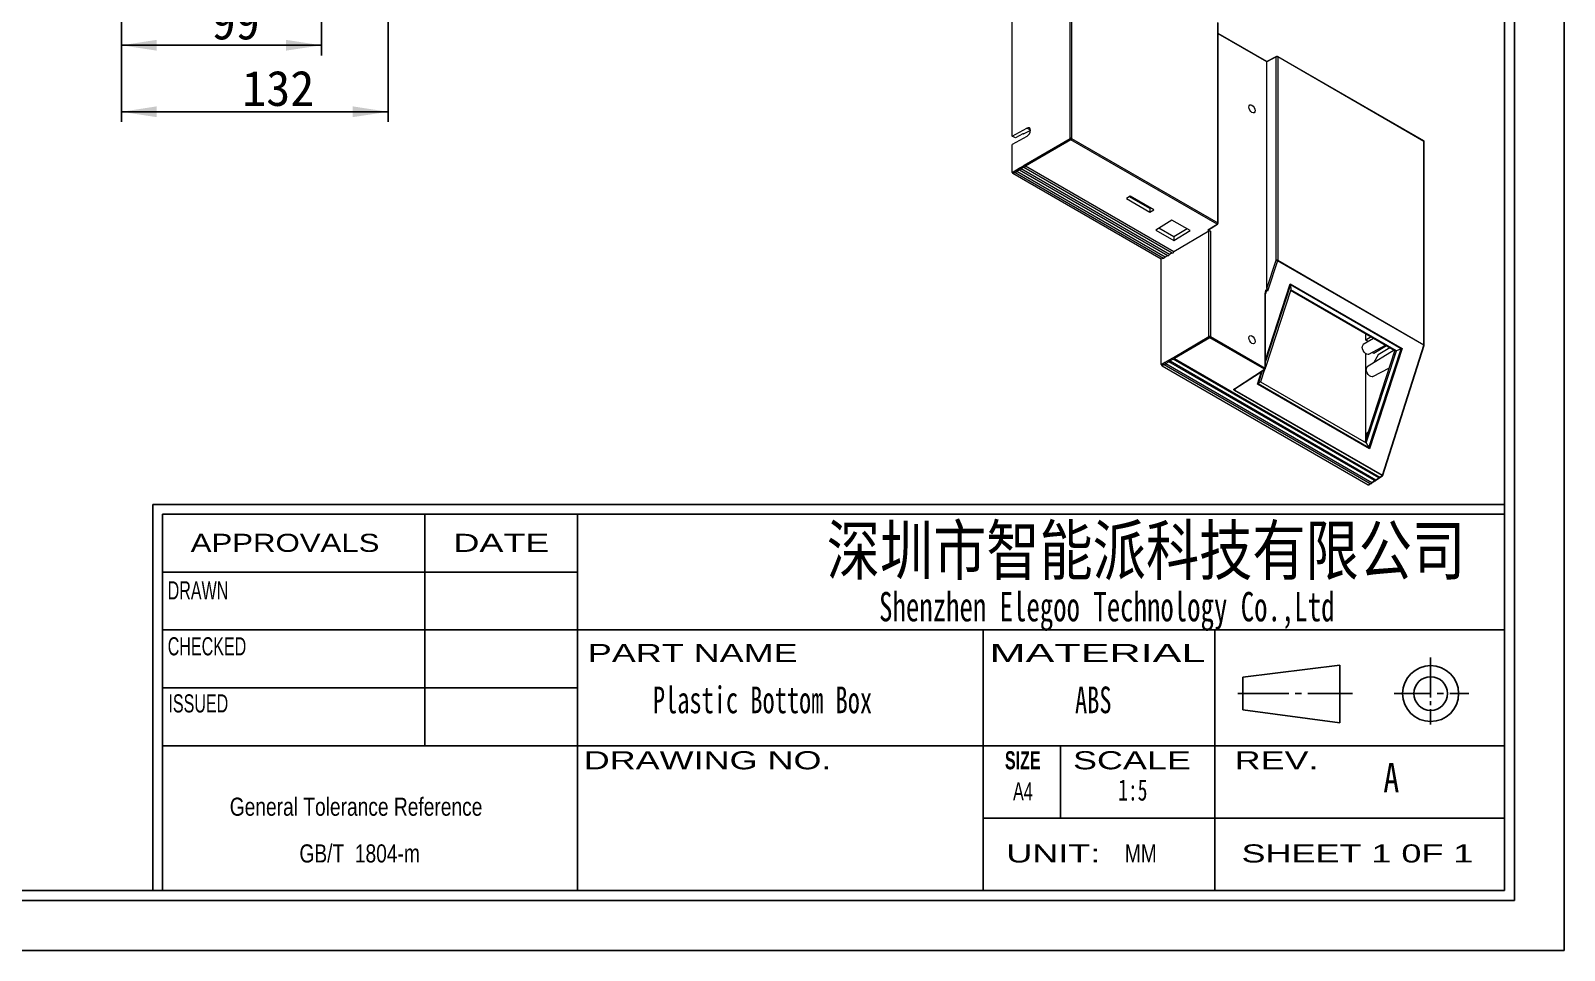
# Model space of a CAD drawing. Header units: millimetres. Extents: x 2 to 295, y 1 to 209.
# Drawn here: x 143.2 to 295.1, y 1.3 to 92.4 of the extents above; entities that cross this region are included whole.
import ezdxf

# ---------------------------------------------------------------- set-up
doc = ezdxf.new("R2010")
doc.units = ezdxf.units.MM
doc.layers.add('DIM', color=5, linetype='Continuous')
doc.layers.add('SLD-0', color=179, linetype='Continuous')
doc.styles.add('SLDTEXTSTYLE0', font='SIMSUN.TTC', dxfattribs={"width": 0.67})
doc.styles.add('SLDTEXTSTYLE1', font='SIMSUN.TTC', dxfattribs={"width": 0.67})
doc.styles.add('SLDTEXTSTYLE10', font='ARIAL.TTF', dxfattribs={"width": 1.7064})
doc.styles.add('SLDTEXTSTYLE11', font='SIMSUN.TTC', dxfattribs={"width": 0.8, "bigfont": 'bigfont'})
doc.styles.add('SLDTEXTSTYLE12', font='SIMSUN.TTC', dxfattribs={"width": 0.8})
doc.styles.add('SLDTEXTSTYLE13', font='SIMKAI.TTF', dxfattribs={"width": 0.67})
doc.styles.add('SLDTEXTSTYLE14', font='SIMSUN.TTC')
doc.styles.add('SLDTEXTSTYLE3', font='ARIAL.TTF', dxfattribs={"width": 0.63516})
doc.styles.add('SLDTEXTSTYLE6', font='ARIALBD.TTF', dxfattribs={"width": 0.63516})
doc.styles.add('SLDTEXTSTYLE7', font='ARIAL.TTF', dxfattribs={"width": 1.422})
doc.styles.add('SLDTEXTSTYLE8', font='ARIAL.TTF', dxfattribs={"width": 0.7584})
doc.styles.add('SLDTEXTSTYLE9', font='ARIAL.TTF', dxfattribs={"width": 1.2324})
doc.dimstyles.new('SLDDIMSTYLE0', dxfattribs={"dimtxt": 3.5, "dimasz": 3.5, "dimexe": 0, "dimexo": 0.0625, "dimgap": 0.875, "dimtad": 2, "dimlfac": 5, "dimrnd": 1e-09, "dimzin": 12, "dimdsep": 46, "dimtxsty": 'SLDTEXTSTYLE0', "dimsah": 1, "dimcen": 0.09, "dimadec": 0, "dimazin": 3, "dimtfac": 1, "dimtofl": 0, "dimtmove": 0, "dimatfit": 3, "dimfxl": 0, "dimfrac": 2, "dimtolj": 1, "dimtzin": 12, "dimarcsym": 0})

# ---------------------------------------------------------------- blocks, each defined once
blk = doc.blocks.new('SW_NOTE_1')
at = {"layer": 'SLD-0', "color": 0, "char_height": 1.7927, "attachment_point": 2, "style": 'SLDTEXTSTYLE8'}
for s, insert in [('General Tolerance Reference ', (13.02, 2.31)), (' GB/T  1804-m', (13.11, -2.32))]:
    blk.add_mtext(s, dxfattribs=dict(at, insert=insert))
blk = doc.blocks.new('_D_17')
at = {"layer": 'DIM'}
for p, q in [((152.22, 97.67), (152.22, 89.96)), ((172.02, 97.67), (172.02, 89.96)), ((152.22, 90.96), (172.02, 90.96))]:
    blk.add_line(p, q, dxfattribs=at)
for points in [[(152.22, 90.96), (155.72, 90.43), (155.72, 91.5)], [(172.02, 90.96), (168.52, 91.5), (168.52, 90.43)]]:
    blk.add_solid(points, dxfattribs=at)
at = {"layer": 'DIM', "insert": (161.16, 95.04), "char_height": 3.5, "attachment_point": 1, "style": 'SLDTEXTSTYLE14'}
blk.add_mtext('99', dxfattribs=at)
blk = doc.blocks.new('_D_27')
at = {"layer": 'DIM'}
for p, q in [((152.22, 94.67), (152.22, 83.37)), ((178.62, 94.67), (178.62, 83.37)), ((178.62, 84.37), (152.22, 84.37))]:
    blk.add_line(p, q, dxfattribs=at)
for points in [[(152.22, 84.37), (155.72, 83.84), (155.72, 84.91)], [(178.62, 84.37), (175.12, 84.91), (175.12, 83.84)]]:
    blk.add_solid(points, dxfattribs=at)
at = {"layer": 'DIM', "insert": (164.18, 88.45), "char_height": 3.5, "attachment_point": 1, "style": 'SLDTEXTSTYLE14'}
blk.add_mtext('132', dxfattribs=at)

msp = doc.modelspace()

# ---------------------------------------------------------------- linework, layer by layer
at = {"color": 7, "linetype": 'Continuous', "lineweight": 15}
for p, q in [((246.1676, 81.7318), (246.1676, 101.5878)), ((246.3071, 101.5867), (246.3071, 81.7308)), ((240.4333, 81.9721), (240.4333, 95.0083)), ((260.7856, 73.3725), (260.7856, 93.2285)), ((260.8149, 73.3317), (260.8149, 93.1877)), ((265.6377, 89.3482), (260.8149, 92.1324)), ((266.5821, 89.8027), (265.6369, 89.3128)), ((266.605, 89.8496), (265.6377, 89.3482)), ((266.5821, 69.6579), (266.5821, 89.8027)), ((281.1795, 81.4892), (266.701, 89.8475)), ((266.7217, 89.8017), (266.7217, 69.6568)), ((281.2002, 81.4434), (266.7217, 89.8017)), ((265.6369, 66.8591), (265.6369, 89.3128)), ((240.4333, 81.9721), (241.8845, 82.7529)), ((241.4991, 82.1985), (240.7444, 81.7925)), ((241.5407, 82.1745), (241.4991, 82.1985)), ((241.5407, 82.1745), (241.5988, 82.1733)), ((242.2469, 82.522), (241.5988, 82.1733)), ((240.7444, 81.7925), (240.4333, 81.9721)), ((241.8845, 81.9364), (240.4333, 81.1271)), ((240.4333, 78.3651), (240.4333, 81.1271)), ((241.6324, 79.0691), (246.1676, 81.7318)), ((246.2389, 81.6098), (241.7486, 78.9734)), ((260.7174, 73.2515), (246.2389, 81.6098)), ((246.3071, 81.7308), (260.7856, 73.3725)), ((281.2002, 61.2986), (281.2002, 81.4434)), ((281.2295, 61.2578), (281.2295, 81.4026)), ((241.1971, 78.8135), (241.5599, 79.0266)), ((256.4423, 70.4909), (241.7486, 78.9734)), ((240.4333, 78.3651), (240.6892, 78.5153)), ((240.7157, 78.367), (240.504, 78.2427)), ((255.1977, 69.7602), (240.504, 78.2427)), ((240.7186, 78.3652), (255.411, 69.8835)), ((240.7617, 78.5579), (241.1245, 78.7709)), ((241.151, 78.6226), (240.8778, 78.4622)), ((255.5715, 69.9797), (240.8778, 78.4622)), ((241.154, 78.6208), (255.8463, 70.1391)), ((241.5864, 78.8782), (241.3132, 78.7178)), ((256.0069, 70.2353), (241.3132, 78.7178)), ((241.5894, 78.8764), (256.2817, 70.3947)), ((252.1218, 75.997), (251.7541, 75.7699)), ((254.0734, 74.7903), (252.0547, 75.9556)), ((254.4411, 74.6581), (252.1218, 75.997)), ((251.7541, 75.7699), (254.0734, 74.431)), ((254.1404, 74.8317), (254.0734, 74.7903)), ((254.0734, 74.7903), (254.0734, 74.431)), ((254.0734, 74.431), (254.4411, 74.6581)), ((256.2513, 73.6469), (254.6532, 72.6599)), ((258.0473, 72.6101), (256.2513, 73.6469)), ((259.8198, 72.6683), (260.7174, 73.2515)), ((259.8713, 72.6643), (260.7694, 73.2478)), ((254.6532, 72.6599), (256.4492, 71.6231)), ((256.4492, 71.9824), (254.9539, 72.8456)), ((259.9161, 72.5305), (256.4423, 70.4909)), ((257.7466, 72.7837), (256.4492, 71.9824)), ((256.4492, 71.6231), (258.0473, 72.6101)), ((256.4492, 71.9824), (256.4492, 71.6231)), ((259.8198, 72.6683), (260.0557, 72.5322)), ((259.9161, 62.1056), (259.9161, 72.5305)), ((260.0557, 72.5322), (260.0557, 62.1046)), ((255.4093, 69.8844), (255.1977, 69.7602)), ((255.8447, 70.14), (255.5715, 69.9797)), ((256.2801, 70.3957), (256.0069, 70.2353)), ((255.1977, 59.3353), (255.1977, 69.7602)), ((265.6369, 66.8591), (266.5821, 69.6579)), ((266.7151, 69.6185), (265.6992, 66.6105)), ((281.1936, 61.2603), (266.7151, 69.6185)), ((266.7217, 69.6568), (281.2002, 61.2986)), ((267.9662, 67.3404), (279.0639, 60.9339)), ((267.9892, 67.2218), (268.0206, 66.7448)), ((278.9603, 60.8883), (267.9892, 67.2218)), ((265.4718, 58.9779), (265.4718, 66.4067)), ((268.0206, 66.7448), (265.501, 59.0508)), ((265.501, 66.3659), (265.5223, 66.5419)), ((265.501, 58.9371), (265.501, 66.3659)), ((265.6992, 66.6105), (265.6032, 66.6659)), ((265.6099, 66.7042), (265.6763, 66.6659)), ((278.332, 60.6974), (267.9945, 66.6651)), ((278.4858, 60.7034), (268.0206, 66.7448)), ((275.4492, 61.7579), (275.4492, 62.3616)), ((256.3914, 60.0362), (259.9161, 62.1056)), ((259.9874, 61.9836), (256.4894, 59.9298)), ((265.4035, 58.8569), (259.9874, 61.9836)), ((260.0557, 62.1046), (265.4718, 58.9779)), ((276.2029, 61.9265), (275.1975, 61.3023)), ((275.9629, 62.0651), (275.4492, 61.7579)), ((275.699, 61.6137), (275.4492, 61.7579)), ((275.7473, 60.3498), (277.4009, 61.2349)), ((275.7582, 51.1098), (278.9603, 60.8883)), ((279.0639, 60.9339), (275.8082, 50.9922)), ((277.4959, 61.1801), (276.248, 60.4338)), ((277.8428, 60.9798), (276.6796, 60.2847)), ((277.0984, 48.3551), (281.1936, 61.2603)), ((277.1341, 48.3364), (281.2248, 61.2275)), ((278.9603, 60.8883), (278.4858, 60.7034)), ((255.1977, 59.3353), (255.4536, 59.4856)), ((255.4801, 59.3372), (255.2683, 59.2129)), ((255.483, 59.3354), (275.8907, 47.5543)), ((255.5261, 59.5281), (255.8907, 59.7422)), ((255.9261, 59.5991), (255.6422, 59.4324)), ((255.6422, 59.4324), (276.0444, 47.6544)), ((276.3127, 47.8302), (255.9273, 59.5984)), ((255.9604, 59.7831), (256.3312, 60.0008)), ((256.3758, 59.8631), (256.0676, 59.6821)), ((256.0676, 59.6821), (276.4481, 47.9167)), ((276.7396, 48.1073), (256.3767, 59.8625)), ((256.4894, 59.9298), (276.8484, 48.1768)), ((275.3697, 51.6516), (278.332, 60.6974)), ((275.4492, 51.8943), (275.4492, 60.3974)), ((275.4974, 51.5779), (278.4858, 60.7034)), ((278.253, 60.743), (275.5934, 59.0918)), ((276.248, 60.4338), (276.0827, 60.5293)), ((276.6796, 60.2847), (276.2553, 59.5412)), ((276.2553, 59.5028), (276.2553, 59.5412)), ((278.2943, 60.7192), (278.1812, 60.237)), ((278.332, 60.6974), (278.4858, 60.7034)), ((255.2683, 59.2129), (275.6897, 47.4239)), ((262.4339, 56.9274), (265.4035, 58.8569)), ((262.4761, 56.9174), (265.4555, 58.8532)), ((265.4312, 58.8374), (265.0323, 57.6193)), ((276.1433, 58.1394), (277.7815, 59.0163)), ((277.0728, 48.3226), (262.4475, 56.7656)), ((262.4721, 56.7987), (277.0974, 48.3556)), ((275.8082, 50.9922), (264.7106, 57.3987)), ((265.0323, 57.6193), (264.787, 57.4433)), ((264.787, 57.4433), (275.7582, 51.1098)), ((265.0323, 57.6193), (275.4974, 51.5779)), ((275.6859, 52.6169), (275.5934, 52.5595)), ((275.4974, 51.5779), (275.7582, 51.1098)), ((275.7411, 47.4199), (275.929, 47.5419)), ((276.0444, 47.6544), (276.3139, 47.8295)), ((276.0857, 47.6437), (276.3571, 47.8201)), ((276.4481, 47.9167), (276.7406, 48.1067)), ((276.4912, 47.9073), (276.789, 48.1007)), ((276.8484, 48.1768), (277.0728, 48.3226)), ((276.8936, 48.1687), (277.1168, 48.3137))]:
    msp.add_line(p, q, dxfattribs=at)
at = {"color": 8, "linetype": 'Continuous', "lineweight": 15}
for p, q in [((265.637, 89.3148), (260.8149, 92.0985)), ((242.2473, 82.5435), (241.8845, 82.7529)), ((265.501, 59.8126), (267.9662, 67.3404)), ((267.9892, 67.2218), (265.501, 59.6237)), ((265.6032, 66.6659), (265.501, 66.3438)), ((264.7106, 57.3987), (265.1143, 58.6315)), ((265.1928, 58.6826), (264.787, 57.4433)), ((262.5185, 56.945), (262.4721, 56.7987)), ((275.6897, 47.4239), (275.8905, 47.5544))]:
    msp.add_line(p, q, dxfattribs=at)
at = {"color": 7, "linetype": 'Continuous', "lineweight": 15, "flags": 128}
for points in [[(263.8597, 84.8457), (263.8839, 84.9723), (263.9529, 85.0517), (264.0562, 85.0718), (264.1779, 85.0294), (264.2997, 84.9312), (264.4029, 84.7919), (264.4719, 84.6329), (264.4961, 84.4783), (264.4719, 84.3517), (264.4029, 84.2723), (264.2997, 84.2522), (264.1779, 84.2945), (264.0562, 84.3928), (263.9529, 84.5321), (263.8839, 84.6911), (263.8597, 84.8457)], [(263.8597, 61.9825), (263.8839, 62.1092), (263.9529, 62.1886), (264.0562, 62.2086), (264.1779, 62.1663), (264.2997, 62.068), (264.4029, 61.9288), (264.4719, 61.7698), (264.4961, 61.6152), (264.4719, 61.4885), (264.4029, 61.4091), (264.2997, 61.3891), (264.1779, 61.4314), (264.0562, 61.5297), (263.9529, 61.6689), (263.8839, 61.8279), (263.8597, 61.9825)], [(275.7473, 60.3498), (275.6719, 60.3278), (275.545, 60.3477), (275.41, 60.4257), (275.283, 60.5523), (275.1796, 60.7123), (275.112, 60.8863), (275.0886, 61.0535)], [(276.1433, 58.1394), (276.0679, 58.1174), (275.941, 58.1373), (275.8059, 58.2153), (275.679, 58.3419), (275.5756, 58.5019), (275.508, 58.6759), (275.4846, 58.8431)], [(275.5188, 52.1067), (275.508, 52.1436), (275.4846, 52.3107)]]:
    msp.add_lwpolyline(points, dxfattribs=at)
at = {"color": 8, "linetype": 'Continuous', "lineweight": 15, "flags": 128}
msp.add_lwpolyline([(281.2248, 61.2275), (281.2249, 61.2317), (281.222, 61.238), (281.2156, 61.2451), (281.206, 61.2526), (281.1936, 61.2603)], dxfattribs=at)
at = {"color": 8, "linetype": 'Continuous', "lineweight": 15}
for centre, radius, start, end in [((266.6325, 89.8072), 0.0505, 122.984948, 185.139046), ((266.674, 89.8077), 0.0481, 352.849125, 55.838695), ((281.1525, 81.4494), 0.0481, 352.849125, 55.838695), ((281.1802, 81.3982), 0.0494, 5.109773, 66.210368), ((260.7463, 73.2909), 0.0488, 233.699104, 298.21949), ((260.767, 73.3282), 0.0481, 4.164475, 67.155666), ((265.4531, 66.3624), 0.0481, 4.164475, 67.155666), ((281.1802, 61.2534), 0.0494, 5.109773, 66.210368), ((265.4324, 58.8963), 0.0488, 233.699104, 298.21949), ((265.4531, 58.9336), 0.0481, 4.164475, 67.155666)]:
    msp.add_arc(centre, radius, start, end, dxfattribs=at)
at = {"color": 7, "linetype": 'Continuous', "lineweight": 15}
for centre, radius, start, end in [((266.6509, 89.6646), 0.1543, 62.678403, 116.455633), ((266.651, 89.7608), 0.1, 60.002688, 117.400357), ((246.2363, 81.5937), 0.1543, 62.678403, 116.455633), ((246.3297, 81.7446), 0.1626, 184.523005, 236.063149), ((246.1529, 81.738), 0.1544, 303.850043, 357.304797), ((281.1295, 81.4026), 0.1, 0, 60.002688), ((260.6314, 73.3798), 0.1544, 303.850043, 357.304797), ((260.7149, 73.3317), 0.1, 303.01355, 0), ((266.6509, 69.5198), 0.1543, 62.678403, 116.455633), ((266.5688, 69.3689), 0.2894, 59.634034, 87.354392), ((266.597, 69.6587), 0.1247, 341.219357, 359.169698), ((265.4852, 66.706), 0.1247, 341.219357, 359.169698), ((259.9849, 61.9675), 0.1543, 62.678403, 116.455633), ((260.0782, 62.1184), 0.1626, 184.523005, 236.063149), ((259.9014, 62.1118), 0.1544, 303.850043, 357.304797), ((275.3502, 61.0872), 0.2638, 125.377156, 187.349201), ((281.0755, 61.3004), 0.1247, 341.219357, 359.169698), ((281.1295, 61.2578), 0.1, 342.394356, 0), ((265.3175, 58.9852), 0.1544, 303.850043, 357.304797), ((265.401, 58.9371), 0.1, 303.01355, 0), ((275.7462, 58.8768), 0.2638, 125.377156, 187.349201), ((275.7462, 52.3445), 0.2638, 125.377156, 187.349201), ((277.0376, 48.3746), 0.0628, 304.125769, 342.474469), ((277.0391, 48.3723), 0.0617, 304.857794, 343.808784)]:
    msp.add_arc(centre, radius, start, end, dxfattribs=at)
for centre, major_axis, ratio, start_param, end_param in [((265.7077, 89.2719), (-0.05, 0.0867), 0.57698604, 0.75964199, 0.7851367), ((265.6351, 89.2343), (0.0026, 0.114), 0.00029838, 5.49754253, 6.28302196), ((241.8845, 82.3446), (0.26, 0.4272), 0.59229228, 3.94070322, 7.08229587), ((241.5962, 79.0478), (0.026, 0.0427), 0.59229228, 2.40481347, 5.54640613), ((241.665, 79.006), (0.076, 0.1293), 0.58239892, 3.12518854, 4.8074907), ((240.504, 78.3243), (-0.05, 0.0866), 0.57790919, 0.78620349, 2.35608626), ((240.7254, 78.5366), (0.026, 0.0427), 0.59229228, 2.40481347, 5.54640613), ((240.7943, 78.4947), (0.076, 0.1293), 0.58239892, 3.12518854, 4.8074907), ((241.1608, 78.7922), (0.026, 0.0427), 0.59229228, 2.40481347, 5.54640613), ((241.2296, 78.7504), (0.076, 0.1293), 0.58239892, 3.12518854, 4.8074907), ((259.8198, 72.7501), (-0.05, 0.0867), 0.57685425, 2.35699855, 3.17211203), ((259.985, 72.4885), (0.1, 0.0031), 0.59707299, 0.76668598, 2.31130237), ((255.4879, 70.0123), (0.078, 0.1281), 0.59229228, 3.13454113, 4.81667847), ((255.9233, 70.2679), (0.078, 0.1281), 0.59229228, 3.13454113, 4.81667847), ((256.3587, 70.5235), (0.078, 0.1281), 0.59229228, 3.13454113, 4.81667847), ((265.7077, 66.8229), (-0.0149, 0.1965), 0.35197512, 1.35859421, 2.46933162), ((267.838, 67.3355), (-0.0997, 0.2605), 0.44034905, 4.1006757, 4.56432331), ((265.6132, 66.3158), (-0.0368, 0.3966), 0.34441573, 6.04406189, 7.59113162), ((265.5425, 66.275), (0.0549, 0.3929), 0.19091827, 0.70079883, 0.84317976), ((265.6351, 66.608), (-0.049, 0.1298), 0.44313562, 4.56562598, 5.00195829), ((278.9357, 60.9289), (0.238, 0.091), 0.18375111, 4.74579163, 5.20943924), ((255.2684, 59.2946), (-0.05, 0.0866), 0.57790919, 0.78620349, 2.35608626), ((255.4898, 59.5068), (0.026, 0.0427), 0.59229228, 2.40481347, 5.54640613), ((255.5587, 59.465), (0.076, 0.1293), 0.58239892, 3.12518854, 4.8074907), ((255.9252, 59.7739), (0.026, 0.0427), 0.59229228, 2.68777016, 5.26344944), ((255.994, 59.732), (0.076, 0.1293), 0.58239892, 3.25836173, 4.67429728), ((256.3606, 60.0409), (0.026, 0.0427), 0.59229228, 2.99725961, 4.95396), ((256.4294, 59.999), (0.076, 0.1293), 0.58239892, 3.41677934, 4.51585193), ((264.5824, 57.3937), (0.238, 0.091), 0.18375111, 5.20943924, 5.67308684), ((275.68, 50.9872), (-0.0997, 0.2605), 0.44034905, 4.56432331, 5.02797092), ((275.6896, 47.5057), (-0.05, 0.0867), 0.57685425, 2.35699855, 3.17211203), ((275.965, 47.6846), (0.074, 0.1305), 0.57232018, 3.11645879, 4.79876095), ((276.3782, 47.9645), (0.074, 0.1305), 0.57232018, 3.24963198, 4.66556753), ((276.7913, 48.2443), (0.074, 0.1305), 0.57232018, 3.40804959, 4.50712218), ((277.0913, 48.4164), (-0.022, 0.101), 0.69769784, 2.58442167, 2.60723471), ((277.117, 48.4174), (0.005, 0.0664), 0.70011681, 2.81647882, 2.83929185)]:
    msp.add_ellipse(centre, major_axis=major_axis, ratio=ratio, start_param=start_param, end_param=end_param, dxfattribs=at)
at = {"color": 8, "linetype": 'Continuous', "lineweight": 15}
for centre, major_axis, ratio, start_param, end_param in [((265.5425, 66.275), (0.0549, 0.3929), 0.19091827, 6.20322121, 6.98398414), ((277.045, 48.3863), (0.0739, -0.0709), 0.33583804, 5.41234465, 6.19202882), ((277.045, 48.3863), (0.0891, -0.0499), 0.01368457, 5.3628697, 6.28601355)]:
    msp.add_ellipse(centre, major_axis=major_axis, ratio=ratio, start_param=start_param, end_param=end_param, dxfattribs=at)
at = {"color": 7, "linetype": 'Continuous', "lineweight": 15}
for points, knots in [([(241.5864, 78.8782), (241.5664, 78.8904), (241.5511, 78.9153), (241.5433, 78.9572), (241.5432, 78.9718), (241.548, 79.0004), (241.5529, 79.0141), (241.5599, 79.0266)], [0, 0, 0, 0, 0.5, 0.5, 0.75, 0.75, 1, 1, 1, 1]), ([(241.7472, 78.9742), (241.7272, 78.9866), (241.7039, 79.0065), (241.6739, 79.0347), (241.6646, 79.0438), (241.6475, 79.0592), (241.6399, 79.0653), (241.6324, 79.0691)], [0, 0, 0, 0, 0.5, 0.5, 0.75, 0.75, 1, 1, 1, 1]), ([(240.7157, 78.367), (240.6957, 78.3792), (240.6803, 78.4041), (240.6726, 78.446), (240.6724, 78.4606), (240.6772, 78.4892), (240.6821, 78.5029), (240.6892, 78.5153)], [0, 0, 0, 0, 0.5, 0.5, 0.75, 0.75, 1, 1, 1, 1]), ([(240.8765, 78.463), (240.8565, 78.4754), (240.8332, 78.4953), (240.8031, 78.5235), (240.7938, 78.5325), (240.7768, 78.5479), (240.7692, 78.5541), (240.7617, 78.5579)], [0, 0, 0, 0, 0.5, 0.5, 0.75, 0.75, 1, 1, 1, 1]), ([(241.151, 78.6226), (241.131, 78.6348), (241.1157, 78.6597), (241.108, 78.7016), (241.1078, 78.7162), (241.1126, 78.7448), (241.1175, 78.7585), (241.1245, 78.7709)], [0, 0, 0, 0, 0.5, 0.5, 0.75, 0.75, 1, 1, 1, 1]), ([(241.3118, 78.7186), (241.2918, 78.731), (241.2686, 78.7509), (241.2385, 78.7791), (241.2292, 78.7882), (241.2122, 78.8035), (241.2046, 78.8097), (241.1971, 78.8135)], [0, 0, 0, 0, 0.5, 0.5, 0.75, 0.75, 1, 1, 1, 1]), ([(255.4801, 59.3372), (255.4601, 59.3494), (255.4447, 59.3743), (255.437, 59.4162), (255.4368, 59.4308), (255.4416, 59.4594), (255.4465, 59.4731), (255.4536, 59.4856)], [0, 0, 0, 0, 0.5, 0.5, 0.75, 0.75, 1, 1, 1, 1]), ([(255.6409, 59.4332), (255.6209, 59.4456), (255.5976, 59.4655), (255.5675, 59.4937), (255.5582, 59.5028), (255.5412, 59.5182), (255.5336, 59.5243), (255.5261, 59.5281)], [0, 0, 0, 0, 0.5, 0.5, 0.75, 0.75, 1, 1, 1, 1]), ([(255.9261, 59.5991), (255.9068, 59.6109), (255.8909, 59.6343), (255.8806, 59.6743), (255.8793, 59.6884), (255.8815, 59.7162), (255.885, 59.7298), (255.8907, 59.7422)], [0, 0, 0, 0, 0.5, 0.5, 0.75, 0.75, 1, 1, 1, 1]), ([(256.0664, 59.6828), (256.0471, 59.6948), (256.0252, 59.7143), (255.9972, 59.7435), (255.9886, 59.7532), (255.9733, 59.7703), (255.9666, 59.7778), (255.9604, 59.7831)], [0, 0, 0, 0, 0.5, 0.5, 0.75, 0.75, 1, 1, 1, 1]), ([(256.3758, 59.8631), (256.3569, 59.8746), (256.3406, 59.8965), (256.3234, 59.9474), (256.3226, 59.9763), (256.3312, 60.0008)], [0, 0, 0, 0, 0.5, 0.5, 1, 1, 1, 1]), ([(256.4884, 59.9304), (256.4697, 59.942), (256.449, 59.9612), (256.4146, 60.0014), (256.401, 60.0225), (256.3914, 60.0362)], [0, 0, 0, 0, 0.5, 0.5, 1, 1, 1, 1]), ([(262.4475, 56.7656), (262.4435, 56.768), (262.4357, 56.7728), (262.4254, 56.781), (262.4164, 56.7898), (262.4087, 56.7993), (262.4023, 56.8095), (262.3972, 56.8204), (262.3933, 56.8319), (262.39, 56.8479), (262.3893, 56.8676), (262.3964, 56.89), (262.4108, 56.9105), (262.4262, 56.9218), (262.4339, 56.9274)], [0, 0, 0, 0, 0.05777936, 0.11577142, 0.17453667, 0.23461399, 0.29650798, 0.36068039, 0.42754582, 0.49747095, 0.63358477, 0.75881824, 0.87882688, 1, 1, 1, 1]), ([(262.457, 56.8821), (262.4601, 56.8902), (262.4674, 56.9094), (262.4787, 56.9183), (262.4853, 56.9234)], [0, 0, 0, 0, 0.42198003, 1, 1, 1, 1]), ([(275.901, 47.55), (275.9133, 47.5454), (275.9379, 47.5363), (275.9776, 47.5402), (276.0154, 47.555), (276.0502, 47.583), (276.0767, 47.6154), (276.0839, 47.6401), (276.0862, 47.6479)], [0, 0, 0, 0, 0.1645224, 0.33072189, 0.49555791, 0.67926686, 0.8984297, 1, 1, 1, 1]), ([(276.0458, 47.6537), (276.0529, 47.6503), (276.0672, 47.6435), (276.0808, 47.6413), (276.0839, 47.6438), (276.0851, 47.6447)], [0, 0, 0, 0, 0.3847457, 0.76910176, 1, 1, 1, 1]), ([(276.3245, 47.8272), (276.331, 47.8244), (276.3498, 47.8163), (276.3841, 47.8189), (276.4223, 47.8313), (276.4575, 47.8572), (276.4833, 47.8854), (276.4912, 47.9067), (276.4932, 47.9121)], [0, 0, 0, 0, 0.10153411, 0.29202778, 0.47699896, 0.67929248, 0.91998402, 1, 1, 1, 1]), ([(276.4493, 47.916), (276.4566, 47.9126), (276.4713, 47.9058), (276.4856, 47.9041), (276.4893, 47.9072), (276.4906, 47.9083)], [0, 0, 0, 0, 0.39479595, 0.78930739, 1, 1, 1, 1]), ([(276.7406, 48.1067), (276.7488, 48.1025), (276.7574, 48.0979), (276.7656, 48.099), (276.766, 48.0991)], [0, 0, 0, 0, 0.94813271, 1, 1, 1, 1]), ([(276.7661, 48.0993), (276.767, 48.0991), (276.7805, 48.0956), (276.8082, 48.1017), (276.8452, 48.1169), (276.8766, 48.1417), (276.8906, 48.1644), (276.8966, 48.1742)], [0, 0, 0, 0, 0.01796471, 0.2630821, 0.50931785, 0.78684975, 1, 1, 1, 1]), ([(276.8494, 48.1762), (276.8569, 48.1728), (276.872, 48.1659), (276.8872, 48.1648), (276.8915, 48.1686), (276.8929, 48.1698)], [0, 0, 0, 0, 0.40411385, 0.80805166, 1, 1, 1, 1]), ([(277.1153, 48.3134), (277.1165, 48.3139), (277.1224, 48.3166), (277.1297, 48.325), (277.1325, 48.3335), (277.1336, 48.3369)], [0, 0, 0, 0, 0.13008839, 0.64366711, 1, 1, 1, 1])]:
    msp.add_open_spline(points, degree=3, knots=knots, dxfattribs=at)
for points in [[(241.7486, 78.9734), (241.7481, 78.9737), (241.7477, 78.9739), (241.7472, 78.9742)], [(240.7171, 78.3661), (240.7166, 78.3664), (240.7161, 78.3667), (240.7157, 78.367)], [(240.8778, 78.4622), (240.8774, 78.4624), (240.8769, 78.4627), (240.8765, 78.463)], [(241.1524, 78.6218), (241.152, 78.622), (241.1515, 78.6223), (241.151, 78.6226)], [(241.3132, 78.7178), (241.3127, 78.718), (241.3123, 78.7183), (241.3118, 78.7186)], [(241.5878, 78.8774), (241.5873, 78.8776), (241.5869, 78.8779), (241.5864, 78.8782)], [(255.4814, 59.3364), (255.481, 59.3366), (255.4805, 59.3369), (255.4801, 59.3372)], [(255.6422, 59.4324), (255.6417, 59.4327), (255.6413, 59.4329), (255.6409, 59.4332)], [(255.9273, 59.5984), (255.9269, 59.5986), (255.9265, 59.5989), (255.9261, 59.5991)], [(256.0676, 59.6821), (256.0672, 59.6824), (256.0668, 59.6826), (256.0664, 59.6828)], [(256.3767, 59.8625), (256.3764, 59.8627), (256.3761, 59.8629), (256.3758, 59.8631)], [(256.4894, 59.9298), (256.4891, 59.93), (256.4887, 59.9302), (256.4884, 59.9304)], [(262.4721, 56.7987), (262.4677, 56.7853), (262.4578, 56.772), (262.4475, 56.7656)], [(276.0458, 47.6537), (276.0454, 47.6539), (276.0449, 47.6542), (276.0444, 47.6544)], [(276.3139, 47.8295), (276.3135, 47.8297), (276.3131, 47.83), (276.3127, 47.8302)], [(276.4493, 47.916), (276.4489, 47.9163), (276.4485, 47.9165), (276.4481, 47.9167)], [(276.7406, 48.1067), (276.7403, 48.1069), (276.7399, 48.1071), (276.7396, 48.1073)], [(276.8494, 48.1762), (276.849, 48.1764), (276.8487, 48.1766), (276.8484, 48.1768)]]:
    msp.add_open_spline(points, degree=3, dxfattribs=at)
at = {"color": 8, "linetype": 'Continuous', "lineweight": 15}
for points, knots in [([(262.4856, 56.9242), (262.4852, 56.9237), (262.4799, 56.9173), (262.4617, 56.9162), (262.4431, 56.9237), (262.4339, 56.9274)], [0, 0, 0, 0, 0.036657146, 0.518328573, 1, 1, 1, 1]), ([(262.4571, 56.8824), (262.4568, 56.8814), (262.4533, 56.8712), (262.4494, 56.853), (262.4494, 56.8298), (262.4563, 56.8107), (262.4669, 56.8026), (262.4721, 56.7987)], [0, 0, 0, 0, 0.03025442, 0.30795976, 0.55428144, 0.7802545, 1, 1, 1, 1])]:
    msp.add_open_spline(points, degree=3, knots=knots, dxfattribs=at)
at = {"layer": 'SLD-0'}
for p, q in [((295.1066, 208.6737), (295.1066, 1.2938)), ((289.1814, 197.811), (289.1814, 7.2189)), ((289.1814, 7.2189), (12.6748, 7.2189)), ((295.1066, 1.2938), (1.812, 1.2938))]:
    msp.add_line(p, q, dxfattribs=at)
at = {"layer": 'SLD-0', "color": 6, "linetype": 'Continuous'}
for p, q in [((290.1689, 198.7985), (290.1689, 6.2314)), ((290.1689, 6.2314), (11.6873, 6.2314))]:
    msp.add_line(p, q, dxfattribs=at)
at = {"layer": 'SLD-0', "color": 179, "linetype": 'Continuous'}
for p, q in [((289.1814, 45.4622), (155.3299, 45.4622)), ((155.3299, 45.4622), (155.3299, 7.2189)), ((289.1814, 44.5061), (156.286, 44.5061)), ((156.286, 44.5061), (156.286, 7.2189)), ((182.2808, 44.5061), (182.2808, 21.5602)), ((197.3975, 44.5061), (197.3975, 7.2189)), ((197.3975, 38.7696), (156.286, 38.7696)), ((289.1814, 33.0331), (156.286, 33.0331)), ((237.553, 33.0331), (237.553, 7.2189)), ((260.499, 7.2189), (260.499, 33.0331)), ((263.2552, 28.3538), (272.8879, 29.5382)), ((272.8879, 23.8461), (272.8879, 29.5382)), ((281.8693, 26.3495), (281.8693, 30.3163)), ((263.2552, 25.1064), (263.2552, 28.3538)), ((197.3975, 27.2966), (156.286, 27.2966)), ((262.7856, 26.7328), (267.8301, 26.7328)), ((268.4607, 26.7328), (269.0912, 26.7328)), ((269.7218, 26.7328), (274.1357, 26.7328)), ((281.8693, 26.7328), (278.2684, 26.7328)), ((281.8693, 25.9663), (281.8693, 25.5831)), ((282.4999, 26.7328), (283.1304, 26.7328)), ((283.761, 26.7328), (285.6527, 26.7328)), ((263.2552, 25.1064), (272.8879, 23.8461)), ((281.8693, 25.1998), (281.8693, 23.6668)), ((289.1814, 21.5602), (156.286, 21.5602)), ((245.2016, 21.5602), (245.2016, 14.3895)), ((237.553, 14.3895), (289.1814, 14.3895))]:
    msp.add_line(p, q, dxfattribs=at)
for radius in [2.7714, 1.669]:
    msp.add_circle((281.8693, 26.7328), radius, dxfattribs=at)

# ---------------------------------------------------------------- block references
at = {"layer": 'SLD-0', "color": 179}
msp.add_blockref('SW_NOTE_1', (162.4379, 14.1109), dxfattribs=at)

# ---------------------------------------------------------------- texts
at = {"color": 7, "linetype": 'Continuous', "lineweight": 0, "attachment_point": 1}
for s, insert, char_height, style in [('Plastic Bottom Box', (204.8527, 27.43), 2.645833, 'SLDTEXTSTYLE1'), ('ABS', (246.6531, 27.43), 2.64583, 'SLDTEXTSTYLE1'), ('1:5', (250.9311, 18.2466), 2.11667, 'SLDTEXTSTYLE0')]:
    msp.add_mtext(s, dxfattribs=dict(at, insert=insert, char_height=char_height, style=style))
at = {"layer": 'SLD-0'}
for s, insert, char_height, attachment_point, style in [('\\M+1905B圳\\M+18E73\\M+19271\\M+1945C\\M+19468\\M+189C8\\M+18B5A\\M+1974C\\M+18CC0\\M+18CF6\\M+18E69', (253.6756, 43.3374), 4.82808, 2, 'SLDTEXTSTYLE11'), ('A', (277.1784, 19.8537), 2.9104, 1, 'SLDTEXTSTYLE12')]:
    msp.add_mtext(s, dxfattribs=dict(at, insert=insert, char_height=char_height, attachment_point=attachment_point, style=style))
at = {"layer": 'SLD-0', "color": 179, "attachment_point": 2}
for s, insert, char_height, style in [('APPROVALS', (168.4266, 42.5627), 1.79265, 'SLDTEXTSTYLE9'), ('DATE', (189.8496, 42.5627), 1.79265, 'SLDTEXTSTYLE7'), ('DRAWN', (159.8036, 37.8529), 1.79265, 'SLDTEXTSTYLE3'), ('Shenzhen Elegoo Technology Co.,Ltd', (249.7983, 36.7996), 2.910417, 'SLDTEXTSTYLE13'), ('CHECKED', (160.6957, 32.3147), 1.79265, 'SLDTEXTSTYLE3'), ('PART NAME', (208.7939, 31.6454), 1.79265, 'SLDTEXTSTYLE7'), ('MATERIAL', (248.8802, 31.6454), 1.79265, 'SLDTEXTSTYLE10'), ('ISSUED', (159.837, 26.6544), 1.79265, 'SLDTEXTSTYLE3'), ('DRAWING NO.', (210.268, 21.0216), 1.792654, 'SLDTEXTSTYLE7'), ('SIZE', (241.4789, 21.0216), 1.79265, 'SLDTEXTSTYLE6'), ('SCALE', (252.2889, 21.0216), 1.79265, 'SLDTEXTSTYLE7'), ('REV.', (266.6102, 21.0216), 1.79265, 'SLDTEXTSTYLE7'), ('A4', (241.4898, 17.9531), 1.79265, 'SLDTEXTSTYLE3'), ('UNIT:', (244.4987, 11.7907), 1.79265, 'SLDTEXTSTYLE7'), ('MM', (253.1609, 11.7907), 1.79265, 'SLDTEXTSTYLE8'), ('SHEET 1 0F 1', (274.62, 11.7907), 1.792654, 'SLDTEXTSTYLE7')]:
    msp.add_mtext(s, dxfattribs=dict(at, insert=insert, char_height=char_height, style=style))

# ---------------------------------------------------------------- dimensions: what is measured, and where the dimension line sits
at = {"layer": 'DIM'}
for base, p1, p2, picture, middle in [((172.0237, 90.9638), (152.2237, 98.6678), (172.0237, 98.6678), '_D_17', (162.5218, 90.9638)), ((152.2237, 84.3748), (178.6237, 95.6678), (152.2237, 95.6678), '_D_27', (166.2225, 84.3748))]:
    dim = msp.add_linear_dim(base=base, p1=p1, p2=p2, dimstyle='SLDDIMSTYLE0', dxfattribs=at)
    dim.commit()
    dim.dimension.update_dxf_attribs({"geometry": picture, "text_midpoint": middle, "dimtype": 160})

doc.saveas('drawing.dxf')
